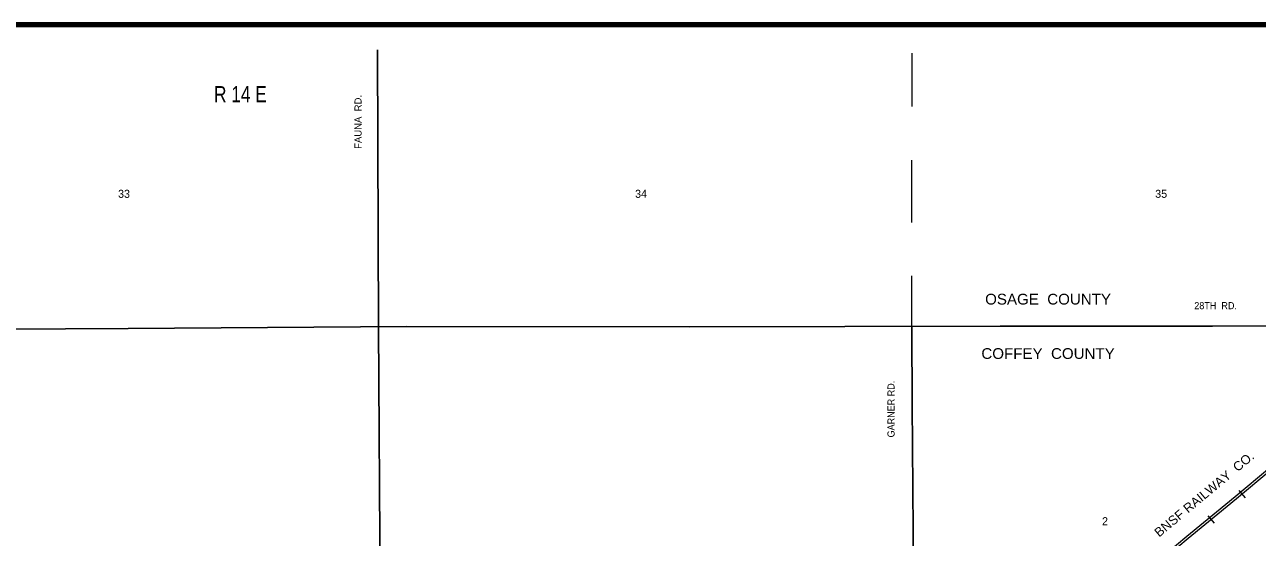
# Model space of a CAD drawing. Extents: x 0.98 to 7.46, y 3.1 to 10.29.
# Drawn here: x 2.311 to 4.615, y 7.846 to 8.805 of the extents above; entities that cross this region are included whole.
import ezdxf
from ezdxf.enums import TextEntityAlignment as Align

# ---------------------------------------------------------------- set-up
doc = ezdxf.new("R2010")
doc.units = 0
doc.header["$LTSCALE"] = 0.0061
doc.linetypes.add('MEDIUM_DASHED', pattern=[4.5, 3, -1.5])
for name, color, linetype, lineweight in [('14', 7, 'Continuous', 25), ('15', 7, 'MEDIUM_DASHED', 13), ('17', 7, 'Continuous', 13), ('48', 7, 'Continuous', 106)]:
    doc.layers.add(name, color=color, linetype=linetype, lineweight=lineweight)
for name, color, linetype in [('41', 7, 'Continuous'), ('45', 7, 'Continuous'), ('46', 7, 'Continuous'), ('49', 7, 'Continuous')]:
    doc.layers.add(name, color=color, linetype=linetype)

msp = doc.modelspace()

# ---------------------------------------------------------------- linework, layer by layer
at = {"layer": '14'}
for points in [[(2.970833, 8.757765), (2.972727, 8.238826), (2.976136, 7.747348)], [(1.0625, 8.233902), (1.500947, 8.234659), (1.614015, 8.234659), (1.952273, 8.235417), (2.037311, 8.234848), (2.3875, 8.236174), (2.505114, 8.236742), (3.025947, 8.240341), (3.553977, 8.239962), (4.134848, 8.240909), (4.531818, 8.241477), (4.850379, 8.242235)], [(3.97197, 7.788826), (3.97197, 7.858902), (3.970455, 8.094886), (3.969508, 8.235038), (3.969508, 8.24072)]]:
    msp.add_lwpolyline(points, dxfattribs=at)
at = {"layer": '15'}
msp.add_lwpolyline([(3.969508, 8.235038), (3.969318, 8.451894), (3.970265, 8.757765)], dxfattribs=at)
at = {"layer": '17'}
for p, q in [((4.593371, 7.920076), (4.581629, 7.934091)), ((4.535227, 7.872538), (4.523674, 7.886742))]:
    msp.add_line(p, q, dxfattribs=at)
for points in [[(4.850379, 8.152652), (4.772727, 8.087689), (4.732386, 8.054545), (4.692424, 8.021023), (4.677273, 8.008333), (4.637879, 7.975568), (4.573864, 7.92178), (4.538826, 7.893371), (4.483523, 7.847727), (4.464015, 7.831439), (4.437689, 7.810038), (4.407765, 7.785606), (4.37803, 7.761174), (4.35303, 7.739773), (4.305114, 7.701515), (4.265341, 7.670455)], [(4.850379, 8.146591), (4.775568, 8.084091), (4.735417, 8.050947), (4.695455, 8.017424), (4.680114, 8.004735), (4.640909, 7.97197), (4.576705, 7.918182), (4.541667, 7.889773), (4.486364, 7.844129), (4.466856, 7.827841), (4.44053, 7.806439), (4.410606, 7.782008), (4.381061, 7.757576), (4.355871, 7.736174), (4.311932, 7.701326), (4.272727, 7.670265)], [(4.640909, 7.97197), (4.576705, 7.918182), (4.541667, 7.889773), (4.486364, 7.844129)]]:
    msp.add_lwpolyline(points, dxfattribs=at)
at = {"layer": '48'}
msp.add_lwpolyline([(1.015152, 4.922538), (1.015152, 8.805114), (4.897727, 8.805114), (4.897727, 4.922538)], close=True, dxfattribs=at)

# ---------------------------------------------------------------- texts
at = {"layer": '17', "width": 1.05}
msp.add_text('BNSF RAILWAY  CO.', height=0.017, rotation=39.811, dxfattribs=at).set_placement((4.521452, 7.920386), align=Align.CENTER)
at = {"layer": '41', "width": 1.05}
for s, p in [('OSAGE  COUNTY', (4.224242, 8.281629)), ('COFFEY  COUNTY', (4.224242, 8.179924))]:
    msp.add_text(s, height=0.0201, dxfattribs=at).set_placement(p, align=Align.CENTER)
at = {"layer": '45'}
for s, p in [('33', (2.497064, 8.48125)), ('34', (3.463447, 8.48125)), ('35', (4.435606, 8.48125)), ('2', (4.330682, 7.868939))]:
    msp.add_text(s, height=0.01496, dxfattribs=at).set_placement(p, align=Align.CENTER)
at = {"layer": '46', "width": 0.8}
msp.add_text('R 14 E', height=0.0301, dxfattribs=at).set_placement((2.714583, 8.660038), align=Align.CENTER)
at = {"layer": '49'}
msp.add_text('FAUNA  RD.', height=0.0133, rotation=90, dxfattribs=at).set_placement((2.941098, 8.623201), align=Align.CENTER)
at = {"layer": '49', "width": 0.95}
msp.add_text('28TH  RD.', height=0.0133, dxfattribs=at).set_placement((4.537405, 8.272917), align=Align.CENTER)
msp.add_text('GARNER RD.', height=0.0133, rotation=90, dxfattribs=at).set_placement((3.937311, 8.08608), align=Align.CENTER)

doc.saveas('drawing.dxf')
